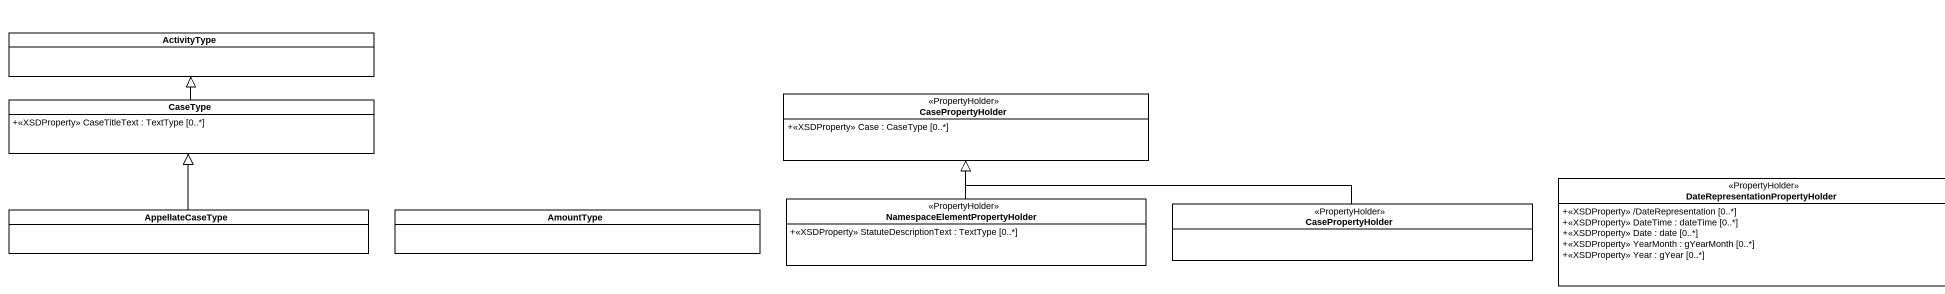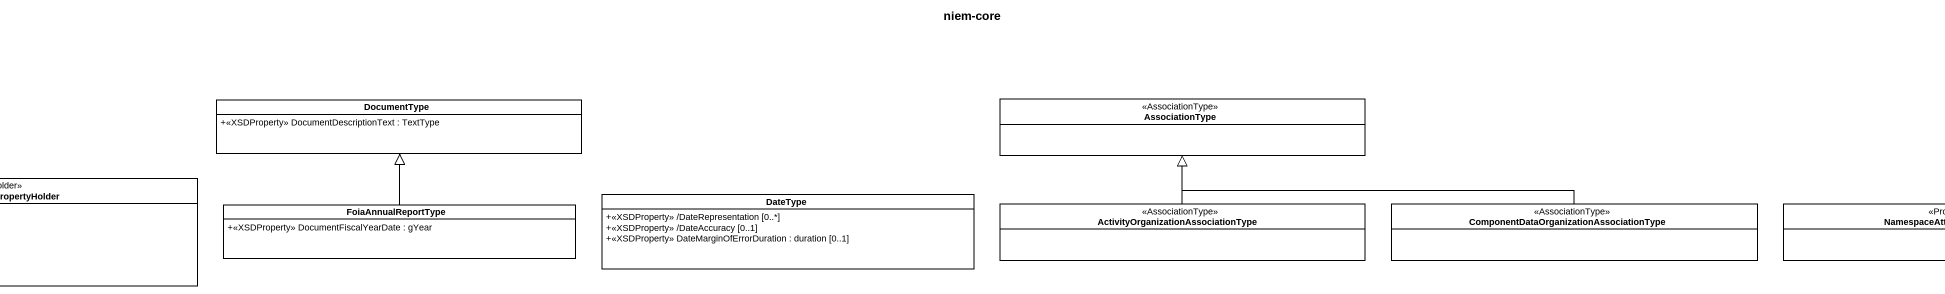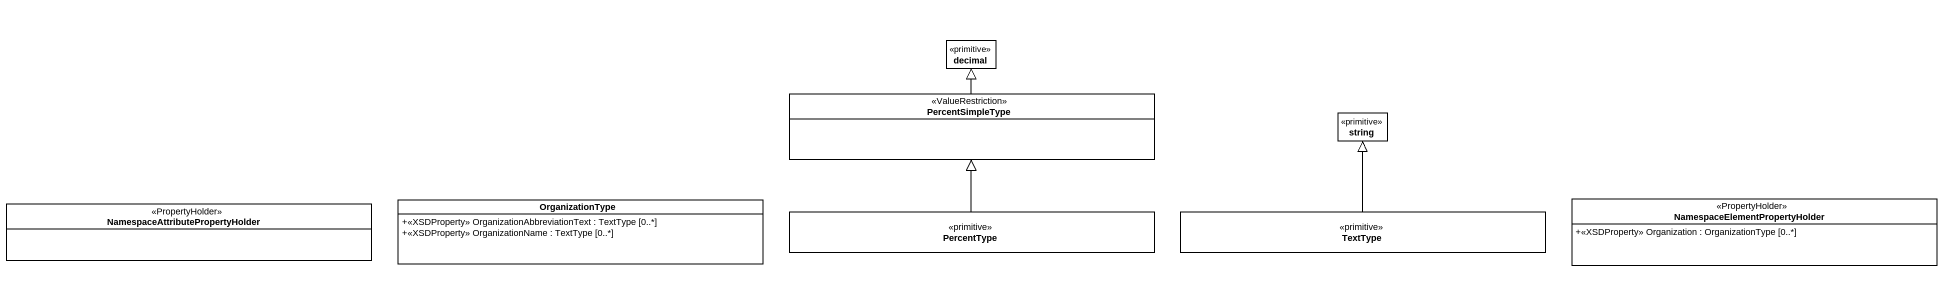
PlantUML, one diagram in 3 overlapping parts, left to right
@startuml
title niem-core
hide circle
hide empty members
skinparam classAttributeIconSize 0
class ActivityType
class decimal <<primitive>>
class CaseType {
  +<<XSDProperty>> CaseTitleText : TextType [0..*]
}
class CasePropertyHolder <<PropertyHolder>> {
  +<<XSDProperty>> Case : CaseType [0..*]
}
class DocumentType {
  +<<XSDProperty>> DocumentDescriptionText : TextType
}
class AssociationType <<AssociationType>>
class PercentSimpleType <<ValueRestriction>>
class string <<primitive>>
class "DateRepresentationPropertyHolder" as DateRepresentationPropertyHo <<PropertyHolder>> {
  +<<XSDProperty>> /DateRepresentation [0..*]
  +<<XSDProperty>> DateTime : dateTime [0..*]
  +<<XSDProperty>> Date : date [0..*]
  +<<XSDProperty>> YearMonth : gYearMonth [0..*]
  +<<XSDProperty>> Year : gYear [0..*]
}
class DateType {
  +<<XSDProperty>> /DateRepresentation [0..*]
  +<<XSDProperty>> /DateAccuracy [0..1]
  +<<XSDProperty>> DateMarginOfErrorDuration : duration [0..1]
}
class AppellateCaseType
class AmountType
class "NamespaceElementPropertyHolder" as NamespaceElementPropertyHold <<PropertyHolder>> {
  +<<XSDProperty>> StatuteDescriptionText : TextType [0..*]
}
class "CasePropertyHolder" as CasePropertyHolder_2 <<PropertyHolder>>
class FoiaAnnualReportType {
  +<<XSDProperty>> DocumentFiscalYearDate : gYear
}
class "ActivityOrganizationAssociationType" as ActivityOrganizationAssociat <<AssociationType>>
class "ComponentDataOrganizationAssociationType" as ComponentDataOrganizationAss <<AssociationType>>
class "NamespaceAttributePropertyHolder" as NamespaceAttributePropertyHo <<PropertyHolder>>
class OrganizationType {
  +<<XSDProperty>> OrganizationAbbreviationText : TextType [0..*]
  +<<XSDProperty>> OrganizationName : TextType [0..*]
}
class PercentType <<primitive>>
class TextType <<primitive>>
class "NamespaceElementPropertyHolder" as NamespaceElementPropertyHold_2 <<PropertyHolder>> {
  +<<XSDProperty>> Organization : OrganizationType [0..*]
}
CaseType -up-|> ActivityType
PercentSimpleType -up-|> decimal
AppellateCaseType -up-|> CaseType
NamespaceElementPropertyHold -up-|> CasePropertyHolder
CasePropertyHolder_2 -left-|> CasePropertyHolder
FoiaAnnualReportType -up-|> DocumentType
ActivityOrganizationAssociat -up-|> AssociationType
ComponentDataOrganizationAss -left-|> AssociationType
PercentType -up-|> PercentSimpleType
TextType -up-|> string
@enduml
